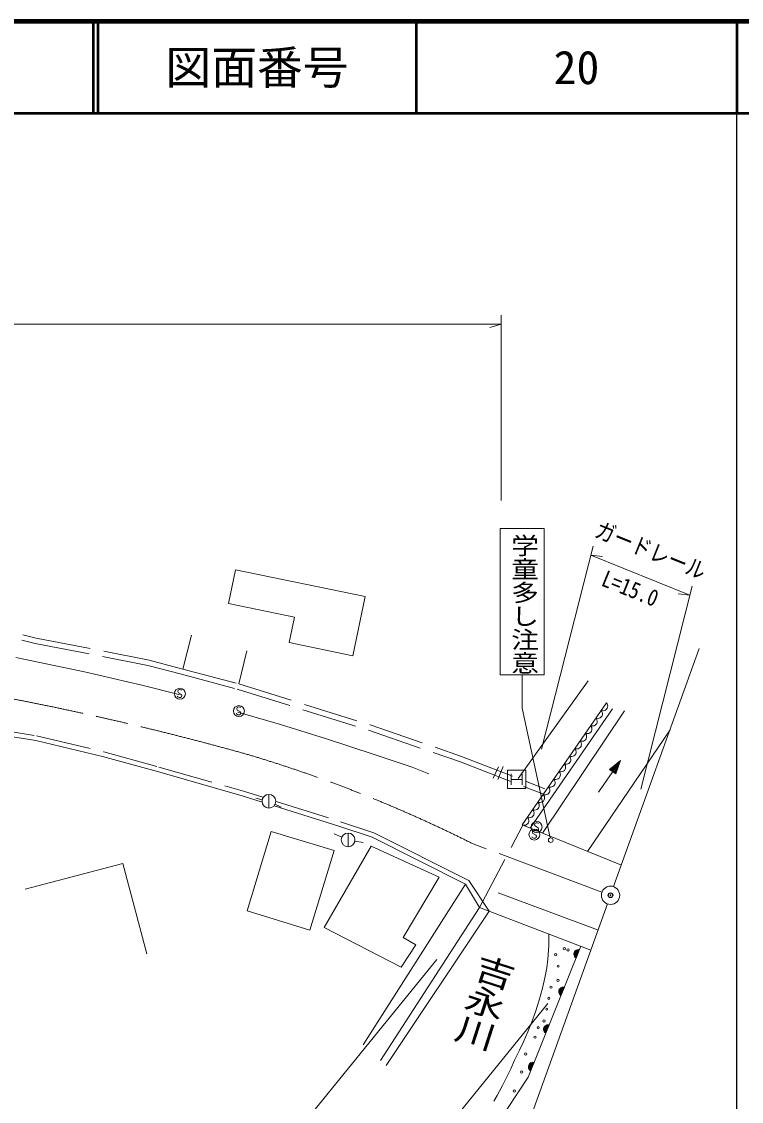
# Model space of a CAD drawing. Units: millimetres, scale not verified. Extents: x 40000 to 680000, y 20000 to 380000.
# Drawn here: x 500922 to 579500, y 262053 to 380000 of the extents above; entities that cross this region are included whole.
import ezdxf
from ezdxf.enums import TextEntityAlignment as Align

# ---------------------------------------------------------------- set-up
doc = ezdxf.new("R2010")
doc.units = ezdxf.units.MM
doc.header["$LTSCALE"] = 1000
doc.header["$PDMODE"] = 32
doc.header["$PDSIZE"] = 500
doc.linetypes.add('CHAIN', pattern=[18.5, 12, -1.5, 3.5, -1.5])
doc.linetypes.add('DASHED', pattern=[7.5, 6, -1.5])
for name, color, linetype, lineweight in [('M-BGD', 7, 'Continuous', 13), ('M-BMK-OTRS', 5, 'Continuous', 13), ('M-STR-HTXT', 7, 'Continuous', 13), ('M-STR-STRC', 7, 'Continuous', 13), ('M-TTL', 2, 'Continuous', 140), ('M-TTL-BAND', 7, 'Continuous', 25), ('M-TTL-LINE', 7, 'Continuous', 50), ('M-WORK', 1, 'Continuous', 13)]:
    doc.layers.add(name, color=color, linetype=linetype, lineweight=lineweight)
doc.layers.add('M-OTRS', color=6, linetype='Continuous')
doc.layers.add('M-TTL-TXT', color=7, linetype='Continuous')
doc.styles.add('@ＭＳ 明朝', font='')
doc.styles.add('ＭＳ ゴシック', font='')
doc.styles.add('ＭＳ 明朝', font='')
doc.styles.get('@ＭＳ 明朝').set_extended_font_data('@MS Mincho')
doc.styles.get('ＭＳ ゴシック').set_extended_font_data('MS Gothic')
doc.styles.get('ＭＳ 明朝').set_extended_font_data('MS Mincho')

msp = doc.modelspace()

# ---------------------------------------------------------------- linework, layer by layer
at = {"layer": 'M-BGD'}
for p, q in [((511970, 288051), (501324, 285222)), ((514596, 278163), (511970, 288051))]:
    msp.add_line(p, q, dxfattribs=at)
at = {"layer": 'M-BMK-OTRS'}
for p, q in [((565554, 285510), (574903, 311515)), ((564876, 283629), (555049, 256287))]:
    msp.add_line(p, q, dxfattribs=at)
at = {"layer": 'M-OTRS'}
msp.add_point((565215, 284570), dxfattribs=at)
at = {"layer": 'M-STR-HTXT'}
for p, q in [((107111, 346940), (553291, 346940)), ((553291, 346940), (552041, 346590)), ((553291, 347940), (553291, 327690))]:
    msp.add_line(p, q, dxfattribs=at)
at = {"layer": 'M-STR-STRC'}
for p, q in [((557956, 324634), (553156, 324634)), ((553156, 308634), (553156, 324634)), ((557956, 308634), (557956, 324634)), ((553156, 308634), (557956, 308634)), ((555556, 308634), (555556, 305008)), ((555556, 305008), (558633, 290838))]:
    msp.add_line(p, q, dxfattribs=at)
msp.add_circle((558686, 290594), 250, dxfattribs=at)
at = {"layer": 'M-TTL'}
msp.add_line((680000, 380000), (40000, 380000), dxfattribs=at)
at = {"layer": 'M-TTL-BAND'}
msp.add_line((579000, 20000), (579000, 370000), dxfattribs=at)
at = {"layer": 'M-TTL-LINE'}
for p, q in [((508747, 380000), (508747, 370000)), ((509247, 380000), (509247, 370000)), ((543997, 380000), (543997, 370000)), ((579000, 380000), (579000, 370000)), ((40000, 370000), (680000, 370000))]:
    msp.add_line(p, q, dxfattribs=at)
at = {"layer": 'M-WORK'}
for p, q in [((557674, 300532), (563302, 322701)), ((563056, 321732), (564346, 321588)), ((563056, 321732), (573888, 317356)), ((523511, 316421), (524275, 320111)), ((538410, 317187), (524275, 320111)), ((574134, 318325), (568505, 296155)), ((573888, 317356), (572598, 317499)), ((523511, 316421), (530696, 314935)), ((537076, 310740), (538410, 317187)), ((530696, 314935), (530125, 312178)), ((519468, 312966), (518530, 309282)), ((537076, 310740), (530125, 312178)), ((500289, 310538), (507792, 308981)), ((524634, 307651), (525524, 311259)), ((507792, 308981), (514034, 307524)), ((562773, 307995), (555130, 297330)), ((514034, 307524), (518214, 306445)), ((518008, 306963), (517984, 306819)), ((517984, 306819), (518032, 306699)), ((518152, 307035), (518008, 306963)), ((518032, 306699), (518368, 306507)), ((518248, 307035), (518152, 307035)), ((518344, 307011), (518248, 307035)), ((518392, 306963), (518344, 307011)), ((517960, 306243), (517912, 306315)), ((518104, 306171), (517960, 306243)), ((518272, 306171), (518104, 306171)), ((518392, 306243), (518272, 306171)), ((518368, 306507), (518416, 306387)), ((518416, 306387), (518392, 306243)), ((555570, 292246), (564758, 305600)), ((564830, 305493), (564754, 305594)), ((564879, 305387), (564830, 305493)), ((524400, 304349), (524352, 304421)), ((524544, 304277), (524400, 304349)), ((524448, 305069), (524424, 304925)), ((524424, 304925), (524472, 304805)), ((524592, 305141), (524448, 305069)), ((524472, 304805), (524808, 304613)), ((524524, 304560), (529173, 303212)), ((524688, 305141), (524592, 305141)), ((524784, 305117), (524688, 305141)), ((524832, 304349), (524712, 304277)), ((524832, 305069), (524784, 305117)), ((524808, 304613), (524856, 304493)), ((524856, 304493), (524832, 304349)), ((565419, 304939), (556454, 291889)), ((557781, 291353), (566726, 304697)), ((564256, 304659), (564180, 304760)), ((564187, 304771), (564309, 304736)), ((564305, 304553), (564256, 304659)), ((564330, 304414), (564305, 304553)), ((564309, 304736), (564425, 304728)), ((564323, 304297), (564330, 304414)), ((564425, 304728), (564564, 304754)), ((564564, 304754), (564671, 304802)), ((564671, 304802), (564772, 304879)), ((564772, 304879), (564862, 305010)), ((564862, 305010), (564897, 305132)), ((564905, 305248), (564879, 305387)), ((564897, 305132), (564905, 305248)), ((524712, 304277), (524544, 304277)), ((529173, 303212), (534219, 301647)), ((563416, 303085), (563522, 303133)), ((563522, 303133), (563623, 303209)), ((563682, 303824), (563606, 303925)), ((563613, 303936), (563735, 303901)), ((563623, 303209), (563714, 303341)), ((563730, 303718), (563682, 303824)), ((563714, 303341), (563749, 303463)), ((563756, 303579), (563730, 303718)), ((563735, 303901), (563851, 303894)), ((563749, 303463), (563756, 303579)), ((563851, 303894), (563990, 303919)), ((563990, 303919), (564096, 303968)), ((564096, 303968), (564197, 304044)), ((564197, 304044), (564288, 304176)), ((564288, 304176), (564323, 304297)), ((496301, 302476), (502460, 301466)), ((562534, 302155), (562457, 302256)), ((562465, 302267), (562586, 302232)), ((562582, 302049), (562534, 302155)), ((562608, 301910), (562582, 302049)), ((562586, 302232), (562703, 302224)), ((562703, 302224), (562842, 302250)), ((562708, 289362), (571713, 302642)), ((562842, 302250), (562948, 302299)), ((562948, 302299), (563049, 302375)), ((563108, 302990), (563032, 303091)), ((563039, 303101), (563161, 303066)), ((563049, 302375), (563140, 302507)), ((563156, 302884), (563108, 302990)), ((563140, 302507), (563175, 302628)), ((563182, 302744), (563156, 302884)), ((563161, 303066), (563277, 303059)), ((563175, 302628), (563182, 302744)), ((563277, 303059), (563416, 303085)), ((502460, 301466), (509767, 299739)), ((534219, 301647), (539425, 299963)), ((561959, 301320), (561883, 301421)), ((561891, 301432), (562012, 301397)), ((561900, 300706), (561991, 300837)), ((562008, 301214), (561959, 301320)), ((561991, 300837), (562026, 300959)), ((562033, 301075), (562008, 301214)), ((562012, 301397), (562128, 301390)), ((562026, 300959), (562033, 301075)), ((562128, 301390), (562268, 301416)), ((562268, 301416), (562374, 301464)), ((562374, 301464), (562475, 301540)), ((562475, 301540), (562565, 301672)), ((562565, 301672), (562600, 301793)), ((562600, 301793), (562608, 301910)), ((509767, 299739), (515764, 298077)), ((539425, 299963), (543542, 298565)), ((560811, 299651), (560735, 299752)), ((560742, 299763), (560864, 299728)), ((560859, 299545), (560811, 299651)), ((560864, 299728), (560980, 299721)), ((560980, 299721), (561119, 299746)), ((561119, 299746), (561225, 299795)), ((561225, 299795), (561326, 299871)), ((561385, 300486), (561309, 300587)), ((561316, 300598), (561438, 300563)), ((561326, 299871), (561417, 300003)), ((561433, 300380), (561385, 300486)), ((561417, 300003), (561452, 300124)), ((561459, 300241), (561433, 300380)), ((561438, 300563), (561554, 300555)), ((561452, 300124), (561459, 300241)), ((561554, 300555), (561693, 300581)), ((561693, 300581), (561799, 300629)), ((561799, 300629), (561900, 300706)), ((543542, 298565), (545375, 297817)), ((552978, 298604), (552414, 297371)), ((553506, 298640), (552908, 297207)), ((560237, 298817), (560160, 298918)), ((560168, 298928), (560289, 298893)), ((560285, 298711), (560237, 298817)), ((560268, 298334), (560303, 298455)), ((560311, 298571), (560285, 298711)), ((560289, 298893), (560406, 298886)), ((560303, 298455), (560311, 298571)), ((560406, 298886), (560545, 298912)), ((560545, 298912), (560651, 298960)), ((560651, 298960), (560752, 299036)), ((560752, 299036), (560843, 299168)), ((560843, 299168), (560878, 299290)), ((560885, 299406), (560859, 299545)), ((560878, 299290), (560885, 299406)), ((566305, 299304), (563918, 295815)), ((565112, 298303), (566305, 299304)), ((565244, 298285), (566068, 298957)), ((565377, 298267), (565932, 298759)), ((565510, 298248), (565729, 298462)), ((565729, 298462), (565609, 298181)), ((565932, 298759), (565674, 298063)), ((566068, 298957), (565740, 297946)), ((566305, 299304), (565805, 297829)), ((515764, 298077), (524992, 295437)), ((553960, 296218), (553960, 298218)), ((553960, 298218), (555960, 298218)), ((554360, 297818), (554360, 296618)), ((555560, 297818), (555560, 296618)), ((555960, 298218), (555960, 296218)), ((559088, 297147), (559012, 297248)), ((559019, 297259), (559141, 297224)), ((559257, 297217), (559396, 297243)), ((559396, 297243), (559502, 297291)), ((559502, 297291), (559603, 297367)), ((559662, 297982), (559586, 298083)), ((559594, 298094), (559715, 298059)), ((559603, 297367), (559694, 297499)), ((559711, 297876), (559662, 297982)), ((559694, 297499), (559729, 297620)), ((559736, 297737), (559711, 297876)), ((559715, 298059), (559832, 298051)), ((559729, 297620), (559736, 297737)), ((559832, 298051), (559971, 298077)), ((559971, 298077), (560077, 298126)), ((560077, 298126), (560178, 298202)), ((560178, 298202), (560268, 298334)), ((565805, 297829), (565112, 298303)), ((565740, 297946), (565244, 298285)), ((565674, 298063), (565377, 298267)), ((565609, 298181), (565510, 298248)), ((555960, 296218), (553960, 296218)), ((554360, 297218), (555560, 297218)), ((558514, 296313), (558438, 296414)), ((558445, 296425), (558567, 296390)), ((558562, 296207), (558514, 296313)), ((558588, 296068), (558562, 296207)), ((558567, 296390), (558683, 296382)), ((558581, 295951), (558588, 296068)), ((558683, 296382), (558822, 296408)), ((558822, 296408), (558928, 296456)), ((558928, 296456), (559029, 296533)), ((559029, 296533), (559120, 296664)), ((559137, 297041), (559088, 297147)), ((559120, 296664), (559155, 296786)), ((559162, 296902), (559137, 297041)), ((559141, 297224), (559257, 297217)), ((559155, 296786), (559162, 296902)), ((524992, 295437), (527173, 294750)), ((527174, 295007), (526499, 295158)), ((527919, 295591), (527919, 294091)), ((557940, 295478), (557863, 295579)), ((557871, 295590), (557992, 295555)), ((557881, 294863), (557971, 294995)), ((557988, 295372), (557940, 295478)), ((557971, 294995), (558007, 295117)), ((558014, 295233), (557988, 295372)), ((557992, 295555), (558109, 295548)), ((558007, 295117), (558014, 295233)), ((558109, 295548), (558248, 295573)), ((558248, 295573), (558354, 295622)), ((558354, 295622), (558455, 295698)), ((558455, 295698), (558546, 295830)), ((558546, 295830), (558581, 295951)), ((528497, 294333), (535558, 292109)), ((528576, 294520), (529258, 294186)), ((556791, 293809), (556715, 293910)), ((556722, 293921), (556844, 293886)), ((556840, 293703), (556791, 293809)), ((556865, 293564), (556840, 293703)), ((556844, 293886), (556960, 293878)), ((556960, 293878), (557099, 293904)), ((557099, 293904), (557206, 293953)), ((557206, 293953), (557307, 294029)), ((557365, 294644), (557289, 294745)), ((557297, 294755), (557418, 294720)), ((557307, 294029), (557397, 294161)), ((557414, 294538), (557365, 294644)), ((557397, 294161), (557432, 294282)), ((557440, 294398), (557414, 294538)), ((557418, 294720), (557535, 294713)), ((557432, 294282), (557440, 294398)), ((557535, 294713), (557674, 294739)), ((557674, 294739), (557780, 294787)), ((557780, 294787), (557881, 294863)), ((556217, 292974), (556141, 293075)), ((556148, 293086), (556270, 293051)), ((556265, 292868), (556217, 292974)), ((556249, 292491), (556284, 292613)), ((556291, 292729), (556265, 292868)), ((556270, 293051), (556386, 293044)), ((556284, 292613), (556291, 292729)), ((556386, 293044), (556525, 293070)), ((556525, 293070), (556631, 293118)), ((556631, 293118), (556732, 293194)), ((556732, 293194), (556823, 293326)), ((556823, 293326), (556858, 293447)), ((556858, 293447), (556865, 293564)), ((525535, 282857), (528173, 291551)), ((528173, 291551), (535041, 289467)), ((535558, 292109), (539179, 290903)), ((536562, 291360), (536562, 289860)), ((539378, 291385), (549752, 286181)), ((566402, 287870), (555570, 292246)), ((555574, 292252), (555696, 292217)), ((555696, 292217), (555812, 292209)), ((555812, 292209), (555951, 292235)), ((555951, 292235), (556057, 292283)), ((556057, 292283), (556158, 292360)), ((556158, 292360), (556249, 292491)), ((556713, 291588), (556689, 291444)), ((556689, 291444), (556737, 291324)), ((556857, 291660), (556713, 291588)), ((556903, 291689), (556855, 291761)), ((556953, 291660), (556857, 291660)), ((557047, 291617), (556903, 291689)), ((556951, 292409), (556927, 292265)), ((556927, 292265), (556975, 292145)), ((557095, 292481), (556951, 292409)), ((557049, 291636), (556953, 291660)), ((556975, 292145), (557311, 291953)), ((557215, 291617), (557047, 291617)), ((557097, 291588), (557049, 291636)), ((557191, 292481), (557095, 292481)), ((557287, 292457), (557191, 292481)), ((557335, 291689), (557215, 291617)), ((557335, 292409), (557287, 292457)), ((557311, 291953), (557359, 291833)), ((557359, 291833), (557335, 291689)), ((535878, 290908), (535057, 291265)), ((537302, 290484), (538197, 290330)), ((539179, 290903), (549384, 285783)), ((556665, 290868), (556617, 290940)), ((556809, 290796), (556665, 290868)), ((556737, 291324), (557073, 291132)), ((556977, 290796), (556809, 290796)), ((557097, 290868), (556977, 290796)), ((557073, 291132), (557121, 291012)), ((557121, 291012), (557097, 290868)), ((535041, 289467), (532403, 280773)), ((539076, 289950), (533967, 281033)), ((546489, 286537), (539076, 289950)), ((549384, 285783), (538224, 268239)), ((542577, 279962), (546489, 286537)), ((549384, 285783), (550916, 283241)), ((563789, 280805), (552960, 284852)), ((540088, 266519), (550916, 283241)), ((550916, 283241), (563050, 278583)), ((532403, 280773), (525535, 282857)), ((551961, 282842), (540715, 265973)), ((533967, 281033), (542348, 276705)), ((543953, 279160), (542577, 279962)), ((558467, 280342), (558465, 279066)), ((542348, 276705), (543953, 279160)), ((556208, 264702), (561972, 278996)), ((558465, 279066), (558359, 277578)), ((561219, 278252), (561279, 278400)), ((561226, 278163), (561346, 278460)), ((561446, 278548), (561237, 278029)), ((561279, 278400), (561361, 278497)), ((561281, 277925), (561550, 278593)), ((561647, 278618), (561333, 277839)), ((561361, 278497), (561454, 278567)), ((561392, 277772), (561736, 278626)), ((561825, 278633), (561451, 277705)), ((561454, 278567), (561584, 278622)), ((561584, 278622), (561699, 278641)), ((561699, 278641), (561825, 278633)), ((546245, 277558), (527723, 254775)), ((558359, 277578), (558261, 276627)), ((561211, 278126), (561219, 278252)), ((561229, 278010), (561211, 278126)), ((561285, 277880), (561229, 278010)), ((561355, 277787), (561285, 277880)), ((561451, 277705), (561355, 277787)), ((558261, 276627), (558051, 275537)), ((558051, 275537), (557780, 274418)), ((557780, 274418), (557419, 273124)), ((559556, 274021), (559564, 274148)), ((559575, 273906), (559556, 274021)), ((559564, 274148), (559624, 274296)), ((559571, 274059), (559691, 274355)), ((559630, 273776), (559575, 273906)), ((559792, 274444), (559582, 273925)), ((559624, 274296), (559706, 274392)), ((559626, 273821), (559896, 274489)), ((559700, 273683), (559630, 273776)), ((559992, 274514), (559678, 273735)), ((559797, 273601), (559700, 273683)), ((559706, 274392), (559799, 274463)), ((559737, 273668), (560081, 274521)), ((560171, 274529), (559797, 273601)), ((559799, 274463), (559929, 274518)), ((559929, 274518), (560044, 274536)), ((560044, 274536), (560171, 274529)), ((539855, 249946), (558377, 272729)), ((557419, 273124), (557029, 271854)), ((557029, 271854), (556607, 270733)), ((556607, 270733), (556201, 269643)), ((557909, 270044), (557969, 270192)), ((557917, 269954), (558036, 270251)), ((558137, 270340), (557927, 269821)), ((557969, 270192), (558051, 270288)), ((557972, 269717), (558241, 270384)), ((558338, 270410), (558023, 269631)), ((558051, 270288), (558144, 270359)), ((558083, 269564), (558427, 270417)), ((558516, 270424), (558142, 269497)), ((558144, 270359), (558274, 270414)), ((558274, 270414), (558390, 270432)), ((558390, 270432), (558516, 270424)), ((556201, 269643), (555660, 268478)), ((557902, 269917), (557909, 270044)), ((557920, 269802), (557902, 269917)), ((557975, 269672), (557920, 269802)), ((558046, 269579), (557975, 269672)), ((558142, 269497), (558046, 269579)), ((555660, 268478), (555284, 267643)), ((555284, 267643), (554735, 266553)), ((554315, 265628), (553420, 263786)), ((554735, 266553), (554315, 265628)), ((556247, 265813), (556255, 265939)), ((556265, 265698), (556247, 265813)), ((556255, 265939), (556314, 266088)), ((556262, 265850), (556381, 266147)), ((556320, 265568), (556265, 265698)), ((556482, 266236), (556273, 265717)), ((556314, 266088), (556396, 266184)), ((556317, 265612), (556586, 266280)), ((556391, 265475), (556320, 265568)), ((556683, 266306), (556369, 265527)), ((556487, 265393), (556391, 265475)), ((556396, 266184), (556489, 266254)), ((556428, 265460), (556772, 266313)), ((556861, 266320), (556487, 265393)), ((556489, 266254), (556620, 266310)), ((556620, 266310), (556735, 266328)), ((556735, 266328), (556861, 266320)), ((551908, 258193), (556208, 264702)), ((553420, 263786), (552833, 262681)), ((552833, 262681), (552472, 262064))]:
    msp.add_line(p, q, dxfattribs=at)
at = {"layer": 'M-WORK', "linetype": 'DASHED'}
for p, q in [((493653, 314182), (502397, 312081)), ((493759, 314773), (502525, 312668)), ((502525, 312668), (514842, 310259)), ((502397, 312081), (514707, 309674)), ((514842, 310259), (518530, 309282)), ((514707, 309674), (518376, 308702)), ((518530, 309282), (524634, 307651)), ((518376, 308702), (524467, 307074)), ((524467, 307074), (538775, 302611)), ((524634, 307651), (538963, 303181)), ((538963, 303181), (548934, 299734)), ((496377, 302991), (502562, 301976)), ((502562, 301976), (509896, 300242)), ((538775, 302611), (548727, 299171)), ((509896, 300242), (515907, 298577)), ((548934, 299734), (558047, 296198)), ((515907, 298577), (525141, 295935)), ((548727, 299171), (557830, 295639)), ((527263, 295267), (525141, 295935)), ((528697, 294815), (535722, 292603)), ((535722, 292603), (539378, 291385)), ((550867, 283165), (555628, 292223)), ((549752, 286181), (551961, 282842))]:
    msp.add_line(p, q, dxfattribs=at)
at = {"layer": 'M-WORK', "linetype": 'CHAIN'}
msp.add_line((564279, 284919), (550228, 290170), dxfattribs=at)
at = {"layer": 'M-WORK'}
for centre, radius in [((518200, 306579), 600), ((524640, 304685), 600), ((527919, 294841), 750), ((557143, 292025), 600), ((536562, 290610), 750), ((556905, 291204), 600), ((565215, 284569), 1000), ((560185, 278732), 124), ((560582, 278600), 124), ((559216, 278072), 124), ((559495, 276824), 124), ((559479, 275277), 124), ((558701, 274528), 124), ((558479, 273305), 124), ((558259, 272130), 124), ((557314, 270099), 124), ((557936, 270838), 124), ((556976, 269072), 124), ((555960, 267241), 124), ((555524, 265255), 124), ((554708, 263179), 124)]:
    msp.add_circle(centre, radius, dxfattribs=at)
at = {"layer": 'M-WORK', "linetype": 'CHAIN'}
for centre, radius, start, end in [((439113, -8144), 320000, 74.32822, 84.43017), ((482785, 156187), 150000, 63.28076, 73.43361)]:
    msp.add_arc(centre, radius, start, end, dxfattribs=at)

# ---------------------------------------------------------------- texts
at = {"layer": 'M-STR-STRC', "style": '@ＭＳ 明朝', "width": 0.85}
msp.add_text('学童多し注意', height=2215, rotation=270, dxfattribs=at).set_placement((554072, 324070), align=Align.BOTTOM_LEFT)
at = {"layer": 'M-TTL-TXT', "style": 'ＭＳ ゴシック'}
for s, p in [('図面番号', (526622, 375000)), ('20', (561497, 375000))]:
    msp.add_text(s, height=3666, dxfattribs=at).set_placement(p, align=Align.MIDDLE_CENTER)
at = {"layer": 'M-WORK'}
for s, height, rotation, style, width, p in [('ガードレール', 1833, 338, 'ＭＳ 明朝', 0.85, (563146, 323267)), ('L=15.0', 1833, 338, 'ＭＳ 明朝', 0.85, (563875, 317922)), ('吉永川', 3182, 252.2, '@ＭＳ 明朝', 0.8, (550663, 278610))]:
    msp.add_text(s, height=height, rotation=rotation, dxfattribs=dict(at, style=style, width=width)).set_placement(p, align=Align.BOTTOM_LEFT)

doc.saveas('drawing.dxf')
